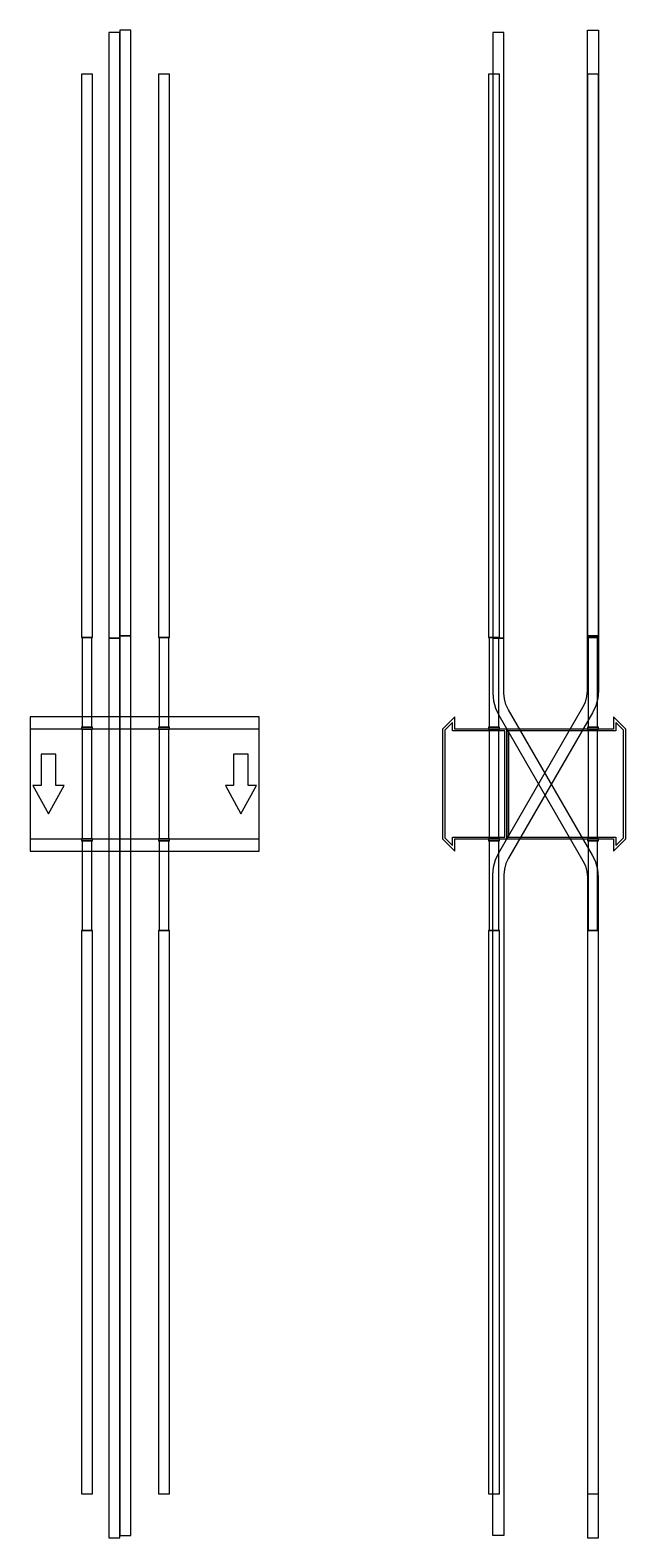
# Model space of a CAD drawing. Extents: x 0 to 650, y -823 to 823.
import ezdxf

# ---------------------------------------------------------------- set-up
doc = ezdxf.new("R2010")
doc.units = 0
doc.layers.add('Halfen', color=7, linetype='CONTINUOUS')

msp = doc.modelspace()

# ---------------------------------------------------------------- linework, layer by layer
at = {"layer": 'Halfen', "color": 7}
for points in [[(110, 161.914), (110, 822.914), (98, 822.914), (98, 161.914)], [(608, 161.914), (608, 822.914), (620, 822.914), (620, 161.914)], [(98, 159.254), (98, 820.254), (86, 820.254), (86, 159.254)], [(517, 159.254), (517, 820.254), (505, 820.254), (505, 159.254)], [(68, 160), (68, 775), (56, 775), (56, 160)], [(152, 160), (152, 775), (140, 775), (140, 160)], [(512, 160), (512, 775), (500, 775), (500, 160)], [(620, 160), (620, 775), (608, 775), (608, 160)], [(67.25, 62), (67.25, 160), (56.75, 160), (56.75, 62)], [(98, -822.914), (98, 159.254), (86, 159.254), (86, -822.914)], [(110, -820.254), (110, 161.914), (98, 161.914), (98, -820.254)], [(151.25, 62), (151.25, 160), (140.75, 160), (140.75, 62)], [(511.25, 62), (511.25, 160), (500.75, 160), (500.75, 62)], [(505, -820.254), (505, -99.124), (505.729, -90.789), (507.895, -82.707), (511.431, -75.124), (603.177, 83.785), (605.829, 89.472), (607.453, 95.533), (608, 101.785), (608, 161.914), (620, 161.914), (620, 101.785), (619.271, 93.449), (617.105, 85.368), (613.569, 77.785), (521.823, -81.124), (519.171, -86.812), (517.547, -92.873), (517, -99.124), (517, -820.254)], [(620, -822.914), (620, -101.785), (619.271, -93.449), (617.105, -85.368), (613.569, -77.785), (521.823, 81.124), (519.171, 86.812), (517.547, 92.873), (517, 99.124), (517, 159.254), (505, 159.254), (505, 99.124), (505.729, 90.789), (507.895, 82.707), (511.431, 75.124), (603.177, -83.785), (605.829, -89.472), (607.453, -95.533), (608, -101.785), (608, -822.914)], [(619.25, 62), (619.25, 160), (608.75, 160), (608.75, 62)], [(0, -73.5), (250, -73.5), (250, 73.5), (0, 73.5)], [(520, -60), (520, 60), (463.5, 60), (463.5, 73.5), (450, 60), (450, -60), (463.5, -73.5), (463.5, -60)], [(518, -58), (518, 58), (461, 58), (461, 67.25), (452.5, 58.75), (452.5, -58.75), (461, -67.25), (461, -58)], [(650, -60), (650, 60), (636.5, 73.5), (636.5, 60), (520, 60), (520, -60), (636.5, -60), (636.5, -73.5)], [(647.5, -58.75), (647.5, 58.75), (639, 67.25), (639, 58), (522, 58), (522, -58), (639, -58), (639, -67.25)], [(0, -60), (250, -60), (250, 60), (0, 60)], [(68, 60), (68, 62), (56, 62), (56, 60)], [(67.25, -60), (67.25, 60), (56.75, 60), (56.75, -60)], [(152, 60), (152, 62), (140, 62), (140, 60)], [(151.25, -60), (151.25, 60), (140.75, 60), (140.75, -60)], [(512, 60), (512, 62), (500, 62), (500, 60)], [(511.25, -60), (511.25, 60), (500.75, 60), (500.75, -60)], [(620, 60), (620, 62), (608, 62), (608, 60)], [(619.25, -60), (619.25, 60), (608.75, 60), (608.75, -60)], [(20, -32.5), (37, -1.5), (28, -1.5), (28, 32.5), (12, 32.5), (12, -1.5), (3, -1.5)], [(230, -32.5), (247, -1.5), (238, -1.5), (238, 32.5), (222, 32.5), (222, -1.5), (213, -1.5)], [(68, -62), (68, -60), (56, -60), (56, -62)], [(67.25, -160), (67.25, -62), (56.75, -62), (56.75, -160)], [(152, -62), (152, -60), (140, -60), (140, -62)], [(151.25, -160), (151.25, -62), (140.75, -62), (140.75, -160)], [(512, -62), (512, -60), (500, -60), (500, -62)], [(511.25, -160), (511.25, -62), (500.75, -62), (500.75, -160)], [(620, -62), (620, -60), (608, -60), (608, -62)], [(619.25, -160), (619.25, -62), (608.75, -62), (608.75, -160)], [(68, -775), (68, -160), (56, -160), (56, -775)], [(152, -775), (152, -160), (140, -160), (140, -775)], [(512, -775), (512, -160), (500, -160), (500, -775)], [(620, -775), (620, -160), (608, -160), (608, -775)]]:
    msp.add_lwpolyline(points, close=True, dxfattribs=at)

doc.saveas('drawing.dxf')
